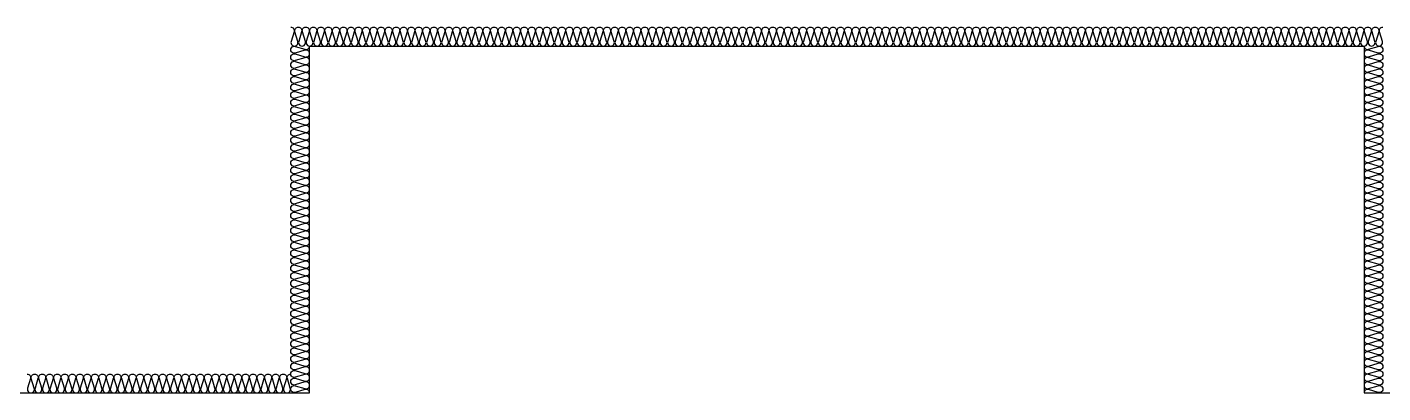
# Model space of a CAD drawing. Header units: millimetres. Extents: x 17311 to 801382, y -242618 to -104888.
# Drawn here: x 309511 to 313111, y -170479 to -169509 of the extents above; entities that cross this region are included whole.
import ezdxf

# ---------------------------------------------------------------- set-up
doc = ezdxf.new("R2010")
doc.units = ezdxf.units.MM
doc.header["$LTSCALE"] = 250
doc.layers.add('ISL', color=251, linetype='Continuous')

msp = doc.modelspace()

# ---------------------------------------------------------------- linework, layer by layer
at = {"layer": 'ISL'}
for points in [[(310210.7, -169509.5, -0.00027), (310210.7, -169509.5, -0.509267), (310219.5, -169521.6), (310211.8, -169547.4, 1.372593), (310229.5, -169547.4), (310221.8, -169521.6, -0.509267), (310230.7, -169509.5, -0.509267), (310239.5, -169521.6), (310231.8, -169547.4, 1.372593), (310249.5, -169547.4), (310241.8, -169521.6, -0.509267), (310250.7, -169509.5, -0.509267), (310259.5, -169521.6), (310251.8, -169547.4, 1.372593), (310269.5, -169547.4), (310261.8, -169521.6, -0.509267), (310270.7, -169509.5, -0.509267), (310279.5, -169521.6), (310271.8, -169547.4, 1.372593), (310289.5, -169547.4), (310281.8, -169521.6, -0.509267), (310290.7, -169509.5, -0.509267), (310299.5, -169521.6), (310291.8, -169547.4, 1.372593), (310309.5, -169547.4), (310301.8, -169521.6, -0.509267), (310310.7, -169509.5, -0.509267), (310319.5, -169521.6), (310311.8, -169547.4, 1.372593), (310329.5, -169547.4), (310321.8, -169521.6, -0.509267), (310330.7, -169509.5, -0.509267), (310339.5, -169521.6), (310331.8, -169547.4, 1.372593), (310349.5, -169547.4), (310341.8, -169521.6, -0.509267), (310350.7, -169509.5, -0.509267), (310359.5, -169521.6), (310351.8, -169547.4, 1.372593), (310369.5, -169547.4), (310361.8, -169521.6, -0.509267), (310370.7, -169509.5, -0.509267), (310379.5, -169521.6), (310371.8, -169547.4, 1.372593), (310389.5, -169547.4), (310381.8, -169521.6, -0.509267), (310390.7, -169509.5, -0.509267), (310399.5, -169521.6), (310391.8, -169547.4, 1.372593), (310409.5, -169547.4), (310401.8, -169521.6, -0.509267), (310410.7, -169509.5, -0.509267), (310419.5, -169521.6), (310411.8, -169547.4, 1.372593), (310429.5, -169547.4), (310421.8, -169521.6, -0.509267), (310430.7, -169509.5, -0.509267), (310439.5, -169521.6), (310431.8, -169547.4, 1.372593), (310449.5, -169547.4), (310441.8, -169521.6, -0.509267), (310450.7, -169509.5, -0.509267), (310459.5, -169521.6), (310451.8, -169547.4, 1.372593), (310469.5, -169547.4), (310461.8, -169521.6, -0.509267), (310470.7, -169509.5, -0.509267), (310479.5, -169521.6), (310471.8, -169547.4, 1.372593), (310489.5, -169547.4), (310481.8, -169521.6, -0.509267), (310490.7, -169509.5, -0.509267), (310499.5, -169521.6), (310491.8, -169547.4, 1.372593), (310509.5, -169547.4), (310501.8, -169521.6, -0.509267), (310510.7, -169509.5, -0.509267), (310519.5, -169521.6), (310511.8, -169547.4, 1.372593), (310529.5, -169547.4), (310521.8, -169521.6, -0.509267), (310530.7, -169509.5, -0.509267), (310539.5, -169521.6), (310531.8, -169547.4, 1.372593), (310549.5, -169547.4), (310541.8, -169521.6, -0.509267), (310550.7, -169509.5, -0.509267), (310559.5, -169521.6), (310551.8, -169547.4, 1.372593), (310569.5, -169547.4), (310561.8, -169521.6, -0.509267), (310570.7, -169509.5, -0.509267), (310579.5, -169521.6), (310571.8, -169547.4, 1.372593), (310589.5, -169547.4), (310581.8, -169521.6, -0.509267), (310590.7, -169509.5, -0.509267), (310599.5, -169521.6), (310591.8, -169547.4, 1.372593), (310609.5, -169547.4), (310601.8, -169521.6, -0.509267), (310610.7, -169509.5, -0.509267), (310619.5, -169521.6), (310611.8, -169547.4, 1.372593), (310629.5, -169547.4), (310621.8, -169521.6, -0.509267), (310630.7, -169509.5, -0.509267), (310639.5, -169521.6), (310631.8, -169547.4, 1.372593), (310649.5, -169547.4), (310641.8, -169521.6, -0.509267), (310650.7, -169509.5, -0.509267), (310659.5, -169521.6), (310651.8, -169547.4, 1.372593), (310669.5, -169547.4), (310661.8, -169521.6, -0.509267), (310670.7, -169509.5, -0.509267), (310679.5, -169521.6), (310671.8, -169547.4, 1.372593), (310689.5, -169547.4), (310681.8, -169521.6, -0.509267), (310690.7, -169509.5, -0.509267), (310699.5, -169521.6), (310691.8, -169547.4, 1.372593), (310709.5, -169547.4), (310701.8, -169521.6, -0.509267), (310710.7, -169509.5, -0.509267), (310719.5, -169521.6), (310711.8, -169547.4, 1.372593), (310729.5, -169547.4), (310721.8, -169521.6, -0.509267), (310730.7, -169509.5, -0.509267), (310739.5, -169521.6), (310731.8, -169547.4, 1.372593), (310749.5, -169547.4), (310741.8, -169521.6, -0.509267), (310750.7, -169509.5, -0.509267), (310759.5, -169521.6), (310751.8, -169547.4, 1.372593), (310769.5, -169547.4), (310761.8, -169521.6, -0.509267), (310770.7, -169509.5, -0.509267), (310779.5, -169521.6), (310771.8, -169547.4, 1.372593), (310789.5, -169547.4), (310781.8, -169521.6, -0.509267), (310790.7, -169509.5, -0.509267), (310799.5, -169521.6), (310791.8, -169547.4, 1.372593), (310809.5, -169547.4), (310801.8, -169521.6, -0.509267), (310810.7, -169509.5, -0.509267), (310819.5, -169521.6), (310811.8, -169547.4, 1.372593), (310829.5, -169547.4), (310821.8, -169521.6, -0.509267), (310830.7, -169509.5, -0.509267), (310839.5, -169521.6), (310831.8, -169547.4, 1.372593), (310849.5, -169547.4), (310841.8, -169521.6, -0.509267), (310850.7, -169509.5, -0.509267), (310859.5, -169521.6), (310851.8, -169547.4, 1.372593), (310869.5, -169547.4), (310861.8, -169521.6, -0.509267), (310870.7, -169509.5, -0.509267), (310879.5, -169521.6), (310871.8, -169547.4, 1.372593), (310889.5, -169547.4), (310881.8, -169521.6, -0.509267), (310890.7, -169509.5, -0.509267), (310899.5, -169521.6), (310891.8, -169547.4, 1.372593), (310909.5, -169547.4), (310901.8, -169521.6, -0.509267), (310910.7, -169509.5, -0.509267), (310919.5, -169521.6), (310911.8, -169547.4, 1.372593), (310929.5, -169547.4), (310921.8, -169521.6, -0.509267), (310930.7, -169509.5, -0.509267), (310939.5, -169521.6), (310931.8, -169547.4, 1.372593), (310949.5, -169547.4), (310941.8, -169521.6, -0.509267), (310950.7, -169509.5, -0.509267), (310959.5, -169521.6), (310951.8, -169547.4, 1.372593), (310969.5, -169547.4), (310961.8, -169521.6, -0.509267), (310970.7, -169509.5, -0.509267), (310979.5, -169521.6), (310971.8, -169547.4, 1.372593), (310989.5, -169547.4), (310981.8, -169521.6, -0.509267), (310990.7, -169509.5, -0.509267), (310999.5, -169521.6), (310991.8, -169547.4, 1.372593), (311009.5, -169547.4), (311001.8, -169521.6, -0.509267), (311010.7, -169509.5, -0.509267), (311019.5, -169521.6), (311011.8, -169547.4, 1.372593), (311029.5, -169547.4), (311021.8, -169521.6, -0.509267), (311030.7, -169509.5, -0.509267), (311039.5, -169521.6), (311031.8, -169547.4, 1.372593), (311049.5, -169547.4), (311041.8, -169521.6, -0.509267), (311050.7, -169509.5, -0.509267), (311059.5, -169521.6), (311051.8, -169547.4, 1.372593), (311069.5, -169547.4), (311061.8, -169521.6, -0.509267), (311070.7, -169509.5, -0.509267), (311079.5, -169521.6), (311071.8, -169547.4, 1.372593), (311089.5, -169547.4), (311081.8, -169521.6, -0.509267), (311090.7, -169509.5, -0.509267), (311099.5, -169521.6), (311091.8, -169547.4, 1.372593), (311109.5, -169547.4), (311101.8, -169521.6, -0.509267), (311110.7, -169509.5, -0.509267), (311119.5, -169521.6), (311111.8, -169547.4, 1.372593), (311129.5, -169547.4), (311121.8, -169521.6, -0.509267), (311130.7, -169509.5, -0.509267), (311139.5, -169521.6), (311131.8, -169547.4, 1.372593), (311149.5, -169547.4), (311141.8, -169521.6, -0.509267), (311150.7, -169509.5, -0.509267), (311159.5, -169521.6), (311151.8, -169547.4, 1.372593), (311169.5, -169547.4), (311161.8, -169521.6, -0.509267), (311170.7, -169509.5, -0.509267), (311179.5, -169521.6), (311171.8, -169547.4, 1.372593), (311189.5, -169547.4), (311181.8, -169521.6, -0.509267), (311190.7, -169509.5, -0.509267), (311199.5, -169521.6), (311191.8, -169547.4, 1.372593), (311209.5, -169547.4), (311201.8, -169521.6, -0.509267), (311210.7, -169509.5, -0.509267), (311219.5, -169521.6), (311211.8, -169547.4, 1.372593), (311229.5, -169547.4), (311221.8, -169521.6, -0.509267), (311230.7, -169509.5, -0.509267), (311239.5, -169521.6), (311231.8, -169547.4, 1.372593), (311249.5, -169547.4), (311241.8, -169521.6, -0.509267), (311250.7, -169509.5, -0.509267), (311259.5, -169521.6), (311251.8, -169547.4, 1.372593), (311269.5, -169547.4), (311261.8, -169521.6, -0.509267), (311270.7, -169509.5, -0.509267), (311279.5, -169521.6), (311271.8, -169547.4, 1.372593), (311289.5, -169547.4), (311281.8, -169521.6, -0.509267), (311290.7, -169509.5, -0.509267), (311299.5, -169521.6), (311291.8, -169547.4, 1.372593), (311309.5, -169547.4), (311301.8, -169521.6, -0.509267), (311310.7, -169509.5, -0.509267), (311319.5, -169521.6), (311311.8, -169547.4, 1.372593), (311329.5, -169547.4), (311321.8, -169521.6, -0.509267), (311330.7, -169509.5, -0.509267), (311339.5, -169521.6), (311331.8, -169547.4, 1.372593), (311349.5, -169547.4), (311341.8, -169521.6, -0.509267), (311350.7, -169509.5, -0.509267), (311359.5, -169521.6), (311351.8, -169547.4, 1.372593), (311369.5, -169547.4), (311361.8, -169521.6, -0.509267), (311370.7, -169509.5, -0.509267), (311379.5, -169521.6), (311371.8, -169547.4, 1.372593), (311389.5, -169547.4), (311381.8, -169521.6, -0.509267), (311390.7, -169509.5, -0.509267), (311399.5, -169521.6), (311391.8, -169547.4, 1.372593), (311409.5, -169547.4), (311401.8, -169521.6, -0.509267), (311410.7, -169509.5, -0.509267), (311419.5, -169521.6), (311411.8, -169547.4, 1.372593), (311429.5, -169547.4), (311421.8, -169521.6, -0.509267), (311430.7, -169509.5, -0.509267), (311439.5, -169521.6), (311431.8, -169547.4, 1.372593), (311449.5, -169547.4), (311441.8, -169521.6, -0.509267), (311450.7, -169509.5, -0.509267), (311459.5, -169521.6), (311451.8, -169547.4, 1.372593), (311469.5, -169547.4), (311461.8, -169521.6, -0.509267), (311470.7, -169509.5, -0.509267), (311479.5, -169521.6), (311471.8, -169547.4, 1.372593), (311489.5, -169547.4), (311481.8, -169521.6, -0.509267), (311490.7, -169509.5, -0.509267), (311499.5, -169521.6), (311491.8, -169547.4, 1.372593), (311509.5, -169547.4), (311501.8, -169521.6, -0.509267), (311510.7, -169509.5, -0.509267), (311519.5, -169521.6), (311511.8, -169547.4, 1.372593), (311529.5, -169547.4), (311521.8, -169521.6, -0.509267), (311530.7, -169509.5, -0.509267), (311539.5, -169521.6), (311531.8, -169547.4, 1.372593), (311549.5, -169547.4), (311541.8, -169521.6, -0.509267), (311550.7, -169509.5, -0.509267), (311559.5, -169521.6), (311551.8, -169547.4, 1.372593), (311569.5, -169547.4), (311561.8, -169521.6, -0.509267), (311570.7, -169509.5, -0.509267), (311579.5, -169521.6), (311571.8, -169547.4, 1.372593), (311589.5, -169547.4), (311581.8, -169521.6, -0.509267), (311590.7, -169509.5, -0.509267), (311599.5, -169521.6), (311591.8, -169547.4, 1.372593), (311609.5, -169547.4), (311601.8, -169521.6, -0.509267), (311610.7, -169509.5, -0.509267), (311619.5, -169521.6), (311611.8, -169547.4, 1.372593), (311629.5, -169547.4), (311621.8, -169521.6, -0.509267), (311630.7, -169509.5, -0.509267), (311639.5, -169521.6), (311631.8, -169547.4, 1.372593), (311649.5, -169547.4), (311641.8, -169521.6, -0.509267), (311650.7, -169509.5, -0.509267), (311659.5, -169521.6), (311651.8, -169547.4, 1.372593), (311669.5, -169547.4), (311661.8, -169521.6, -0.509267), (311670.7, -169509.5, -0.509267), (311679.5, -169521.6), (311671.8, -169547.4, 1.372593), (311689.5, -169547.4), (311681.8, -169521.6, -0.509267), (311690.7, -169509.5, -0.509267), (311699.5, -169521.6), (311691.8, -169547.4, 1.372593), (311709.5, -169547.4), (311701.8, -169521.6, -0.509267), (311710.7, -169509.5, -0.509267), (311719.5, -169521.6), (311711.8, -169547.4, 1.372593), (311729.5, -169547.4), (311721.8, -169521.6, -0.509267), (311730.7, -169509.5, -0.509267), (311739.5, -169521.6), (311731.8, -169547.4, 1.372593), (311749.5, -169547.4), (311741.8, -169521.6, -0.509267), (311750.7, -169509.5, -0.509267), (311759.5, -169521.6), (311751.8, -169547.4, 1.372593), (311769.5, -169547.4), (311761.8, -169521.6, -0.509267), (311770.7, -169509.5, -0.509267), (311779.5, -169521.6), (311771.8, -169547.4, 1.372593), (311789.5, -169547.4), (311781.8, -169521.6, -0.509267), (311790.7, -169509.5, -0.509267), (311799.5, -169521.6), (311791.8, -169547.4, 1.372593), (311809.5, -169547.4), (311801.8, -169521.6, -0.509267), (311810.7, -169509.5, -0.509267), (311819.5, -169521.6), (311811.8, -169547.4, 1.372593), (311829.5, -169547.4), (311821.8, -169521.6, -0.509267), (311830.7, -169509.5, -0.509267), (311839.5, -169521.6), (311831.8, -169547.4, 1.372593), (311849.5, -169547.4), (311841.8, -169521.6, -0.509267), (311850.7, -169509.5, -0.509267), (311859.5, -169521.6), (311851.8, -169547.4, 1.372593), (311869.5, -169547.4), (311861.8, -169521.6, -0.509267), (311870.7, -169509.5, -0.509267), (311879.5, -169521.6), (311871.8, -169547.4, 1.372593), (311889.5, -169547.4), (311881.8, -169521.6, -0.509267), (311890.7, -169509.5, -0.509267), (311899.5, -169521.6), (311891.8, -169547.4, 1.372593), (311909.5, -169547.4), (311901.8, -169521.6, -0.509267), (311910.7, -169509.5, -0.509267), (311919.5, -169521.6), (311911.8, -169547.4, 1.372593), (311929.5, -169547.4), (311921.8, -169521.6, -0.509267), (311930.7, -169509.5, -0.509267), (311939.5, -169521.6), (311931.8, -169547.4, 1.372593), (311949.5, -169547.4), (311941.8, -169521.6, -0.509267), (311950.7, -169509.5, -0.509267), (311959.5, -169521.6), (311951.8, -169547.4, 1.372593), (311969.5, -169547.4), (311961.8, -169521.6, -0.509267), (311970.7, -169509.5, -0.509267), (311979.5, -169521.6), (311971.8, -169547.4, 1.372593), (311989.5, -169547.4), (311981.8, -169521.6, -0.509267), (311990.7, -169509.5, -0.509267), (311999.5, -169521.6), (311991.8, -169547.4, 1.372593), (312009.5, -169547.4), (312001.8, -169521.6, -0.509267), (312010.7, -169509.5, -0.509267), (312019.5, -169521.6), (312011.8, -169547.4, 1.372593), (312029.5, -169547.4), (312021.8, -169521.6, -0.509267), (312030.7, -169509.5, -0.509267), (312039.5, -169521.6), (312031.8, -169547.4, 1.372593), (312049.5, -169547.4), (312041.8, -169521.6, -0.509267), (312050.7, -169509.5, -0.509267), (312059.5, -169521.6), (312051.8, -169547.4, 1.372593), (312069.5, -169547.4), (312061.8, -169521.6, -0.509267), (312070.7, -169509.5, -0.509267), (312079.5, -169521.6), (312071.8, -169547.4, 1.372593), (312089.5, -169547.4), (312081.8, -169521.6, -0.509267), (312090.7, -169509.5, -0.509267), (312099.5, -169521.6), (312091.8, -169547.4, 1.372593), (312109.5, -169547.4), (312101.8, -169521.6, -0.509267), (312110.7, -169509.5, -0.509267), (312119.5, -169521.6), (312111.8, -169547.4, 1.372593), (312129.5, -169547.4), (312121.8, -169521.6, -0.509267), (312130.7, -169509.5, -0.509267), (312139.5, -169521.6), (312131.8, -169547.4, 1.372593), (312149.5, -169547.4), (312141.8, -169521.6, -0.509267), (312150.7, -169509.5, -0.509267), (312159.5, -169521.6), (312151.8, -169547.4, 1.372593), (312169.5, -169547.4), (312161.8, -169521.6, -0.509267), (312170.7, -169509.5, -0.509267), (312179.5, -169521.6), (312171.8, -169547.4, 1.372593), (312189.5, -169547.4), (312181.8, -169521.6, -0.509267), (312190.7, -169509.5, -0.509267), (312199.5, -169521.6), (312191.8, -169547.4, 1.372593), (312209.5, -169547.4), (312201.8, -169521.6, -0.509267), (312210.7, -169509.5, -0.509267), (312219.5, -169521.6), (312211.8, -169547.4, 1.372593), (312229.5, -169547.4), (312221.8, -169521.6, -0.509267), (312230.7, -169509.5, -0.509267), (312239.5, -169521.6), (312231.8, -169547.4, 1.372593), (312249.5, -169547.4), (312241.8, -169521.6, -0.509267), (312250.7, -169509.5, -0.509267), (312259.5, -169521.6), (312251.8, -169547.4, 1.372593), (312269.5, -169547.4), (312261.8, -169521.6, -0.509267), (312270.7, -169509.5, -0.509267), (312279.5, -169521.6), (312271.8, -169547.4, 1.372593), (312289.5, -169547.4), (312281.8, -169521.6, -0.509267), (312290.7, -169509.5, -0.509267), (312299.5, -169521.6), (312291.8, -169547.4, 1.372593), (312309.5, -169547.4), (312301.8, -169521.6, -0.509267), (312310.7, -169509.5, -0.509267), (312319.5, -169521.6), (312311.8, -169547.4, 1.372593), (312329.5, -169547.4), (312321.8, -169521.6, -0.509267), (312330.7, -169509.5, -0.509267), (312339.5, -169521.6), (312331.8, -169547.4, 1.372593), (312349.5, -169547.4), (312341.8, -169521.6, -0.509267), (312350.7, -169509.5, -0.509267), (312359.5, -169521.6), (312351.8, -169547.4, 1.372593), (312369.5, -169547.4), (312361.8, -169521.6, -0.509267), (312370.7, -169509.5, -0.509267), (312379.5, -169521.6), (312371.8, -169547.4, 1.372593), (312389.5, -169547.4), (312381.8, -169521.6, -0.509267), (312390.7, -169509.5, -0.509267), (312399.5, -169521.6), (312391.8, -169547.4, 1.372593), (312409.5, -169547.4), (312401.8, -169521.6, -0.509267), (312410.7, -169509.5, -0.509267), (312419.5, -169521.6), (312411.8, -169547.4, 1.372593), (312429.5, -169547.4), (312421.8, -169521.6, -0.509267), (312430.7, -169509.5, -0.509267), (312439.5, -169521.6), (312431.8, -169547.4, 1.372593), (312449.5, -169547.4), (312441.8, -169521.6, -0.509267), (312450.7, -169509.5, -0.509267), (312459.5, -169521.6), (312451.8, -169547.4, 1.372593), (312469.5, -169547.4), (312461.8, -169521.6, -0.509267), (312470.7, -169509.5, -0.509267), (312479.5, -169521.6), (312471.8, -169547.4, 1.372593), (312489.5, -169547.4), (312481.8, -169521.6, -0.509267), (312490.7, -169509.5, -0.509267), (312499.5, -169521.6), (312491.8, -169547.4, 1.372593), (312509.5, -169547.4), (312501.8, -169521.6, -0.509267), (312510.7, -169509.5, -0.509267), (312519.5, -169521.6), (312511.8, -169547.4, 1.372593), (312529.5, -169547.4), (312521.8, -169521.6, -0.509267), (312530.7, -169509.5, -0.509267), (312539.5, -169521.6), (312531.8, -169547.4, 1.372593), (312549.5, -169547.4), (312541.8, -169521.6, -0.509267), (312550.7, -169509.5, -0.509267), (312559.5, -169521.6), (312551.8, -169547.4, 1.372593), (312569.5, -169547.4), (312561.8, -169521.6, -0.509267), (312570.7, -169509.5, -0.509267), (312579.5, -169521.6), (312571.8, -169547.4, 1.372593), (312589.5, -169547.4), (312581.8, -169521.6, -0.509267), (312590.7, -169509.5, -0.509267), (312599.5, -169521.6), (312591.8, -169547.4, 1.372593), (312609.5, -169547.4), (312601.8, -169521.6, -0.509267), (312610.7, -169509.5, -0.509267), (312619.5, -169521.6), (312611.8, -169547.4, 1.372593), (312629.5, -169547.4), (312621.8, -169521.6, -0.509267), (312630.7, -169509.5, -0.509267), (312639.5, -169521.6), (312631.8, -169547.4, 1.372593), (312649.5, -169547.4), (312641.8, -169521.6, -0.509267), (312650.7, -169509.5, -0.509267), (312659.5, -169521.6), (312651.8, -169547.4, 1.372593), (312669.5, -169547.4), (312661.8, -169521.6, -0.509267), (312670.7, -169509.5, -0.509267), (312679.5, -169521.6), (312671.8, -169547.4, 1.372593), (312689.5, -169547.4), (312681.8, -169521.6, -0.509267), (312690.7, -169509.5, -0.509267), (312699.5, -169521.6), (312691.8, -169547.4, 1.372593), (312709.5, -169547.4), (312701.8, -169521.6, -0.509267), (312710.7, -169509.5, -0.509267), (312719.5, -169521.6), (312711.8, -169547.4, 1.372593), (312729.5, -169547.4), (312721.8, -169521.6, -0.509267), (312730.7, -169509.5, -0.509267), (312739.5, -169521.6), (312731.8, -169547.4, 1.372593), (312749.5, -169547.4), (312741.8, -169521.6, -0.509267), (312750.7, -169509.5, -0.509267), (312759.5, -169521.6), (312751.8, -169547.4, 1.372593), (312769.5, -169547.4), (312761.8, -169521.6, -0.509267), (312770.7, -169509.5, -0.509267), (312779.5, -169521.6), (312771.8, -169547.4, 1.372593), (312789.5, -169547.4), (312781.8, -169521.6, -0.509267), (312790.7, -169509.5, -0.509267), (312799.5, -169521.6), (312791.8, -169547.4, 1.372593), (312809.5, -169547.4), (312801.8, -169521.6, -0.509267), (312810.7, -169509.5, -0.509267), (312819.5, -169521.6), (312811.8, -169547.4, 1.372593), (312829.5, -169547.4), (312821.8, -169521.6, -0.509267), (312830.7, -169509.5, -0.509267), (312839.5, -169521.6), (312831.8, -169547.4, 1.372593), (312849.5, -169547.4), (312841.8, -169521.6, -0.509267), (312850.7, -169509.5, -0.509267), (312859.5, -169521.6), (312851.8, -169547.4, 1.372593), (312869.5, -169547.4), (312861.8, -169521.6, -0.509267), (312870.7, -169509.5, -0.509267), (312879.5, -169521.6), (312871.8, -169547.4, 1.372593), (312889.5, -169547.4), (312881.8, -169521.6, -0.509267), (312890.7, -169509.5, -0.509267), (312899.5, -169521.6), (312891.8, -169547.4, 1.372593), (312909.5, -169547.4), (312901.8, -169521.6, -0.509267), (312910.7, -169509.5, -0.509267), (312919.5, -169521.6), (312911.8, -169547.4, 1.372593), (312929.5, -169547.4), (312921.8, -169521.6, -0.509267), (312930.7, -169509.5, -0.509267), (312939.5, -169521.6), (312931.8, -169547.4, 1.372593), (312949.5, -169547.4), (312941.8, -169521.6, -0.509267), (312950.7, -169509.5, -0.509267), (312959.5, -169521.6), (312951.8, -169547.4, 1.372593), (312969.5, -169547.4), (312961.8, -169521.6, -0.509267), (312970.7, -169509.5, -0.509267), (312979.5, -169521.6), (312971.8, -169547.4, 1.372593), (312989.5, -169547.4), (312981.8, -169521.6, -0.509267), (312990.7, -169509.5, -0.509267), (312999.5, -169521.6), (312991.8, -169547.4, 1.372593), (313009.5, -169547.4), (313001.8, -169521.6, -0.509267), (313010.7, -169509.5, -0.509267), (313019.5, -169521.6), (313011.8, -169547.4, 1.372593), (313029.5, -169547.4), (313021.8, -169521.6, -0.509267), (313030.7, -169509.5, -0.509267), (313039.5, -169521.6), (313031.8, -169547.4, 1.372593), (313049.5, -169547.4), (313041.8, -169521.6, -0.509267), (313050.7, -169509.5, -0.509267), (313059.5, -169521.6), (313051.8, -169547.4, 1.372593), (313069.5, -169547.4), (313061.8, -169521.6, -0.509267), (313070.7, -169509.5, -0.509267), (313079.5, -169521.6), (313071.8, -169547.4, 1.372593), (313089.5, -169547.4), (313081.8, -169521.6, -0.509267), (313090.7, -169509.5, -0.509267), (313099.5, -169521.6), (313091.8, -169547.4, 1.372593), (313109.5, -169547.4), (313101.8, -169521.6, -0.508927), (313110.7, -169509.5)], [(310260.7, -170479.5, 0.509267), (310248.5, -170470.6), (310222.8, -170478.3, -1.372593), (310222.8, -170460.6), (310248.5, -170468.3, 0.509267), (310260.7, -170459.5, 0.509267), (310248.5, -170450.6), (310222.8, -170458.3, -1.372593), (310222.8, -170440.6), (310248.5, -170448.3, 0.509267), (310260.7, -170439.5, 0.509267), (310248.5, -170430.6), (310222.8, -170438.3, -1.372593), (310222.8, -170420.6), (310248.5, -170428.3, 0.509267), (310260.7, -170419.5, 0.509267), (310248.5, -170410.6), (310222.8, -170418.3, -1.372593), (310222.8, -170400.6), (310248.5, -170408.3, 0.509267), (310260.7, -170399.5, 0.509267), (310248.5, -170390.6), (310222.8, -170398.3, -1.372593), (310222.8, -170380.6), (310248.5, -170388.3, 0.509267), (310260.7, -170379.5, 0.509267), (310248.5, -170370.6), (310222.8, -170378.3, -1.372593), (310222.8, -170360.6), (310248.5, -170368.3, 0.509267), (310260.7, -170359.5, 0.509267), (310248.5, -170350.6), (310222.8, -170358.3, -1.372593), (310222.8, -170340.6), (310248.5, -170348.3, 0.509267), (310260.7, -170339.5, 0.509267), (310248.5, -170330.6), (310222.8, -170338.3, -1.372593), (310222.8, -170320.6), (310248.5, -170328.3, 0.509267), (310260.7, -170319.5, 0.509267), (310248.5, -170310.6), (310222.8, -170318.3, -1.372593), (310222.8, -170300.6), (310248.5, -170308.3, 0.509267), (310260.7, -170299.5, 0.509267), (310248.5, -170290.6), (310222.8, -170298.3, -1.372593), (310222.8, -170280.6), (310248.5, -170288.3, 0.509267), (310260.7, -170279.5, 0.509267), (310248.5, -170270.6), (310222.8, -170278.3, -1.372593), (310222.8, -170260.6), (310248.5, -170268.3, 0.509267), (310260.7, -170259.5, 0.509267), (310248.5, -170250.6), (310222.8, -170258.3, -1.372593), (310222.8, -170240.6), (310248.5, -170248.3, 0.509267), (310260.7, -170239.5, 0.509267), (310248.5, -170230.6), (310222.8, -170238.3, -1.372593), (310222.8, -170220.6), (310248.5, -170228.3, 0.509267), (310260.7, -170219.5, 0.509267), (310248.5, -170210.6), (310222.8, -170218.3, -1.372593), (310222.8, -170200.6), (310248.5, -170208.3, 0.509267), (310260.7, -170199.5, 0.509267), (310248.5, -170190.6), (310222.8, -170198.3, -1.372593), (310222.8, -170180.6), (310248.5, -170188.3, 0.509267), (310260.7, -170179.5, 0.509267), (310248.5, -170170.6), (310222.8, -170178.3, -1.372593), (310222.8, -170160.6), (310248.5, -170168.3, 0.509267), (310260.7, -170159.5, 0.509267), (310248.5, -170150.6), (310222.8, -170158.3, -1.372593), (310222.8, -170140.6), (310248.5, -170148.3, 0.509267), (310260.7, -170139.5, 0.509267), (310248.5, -170130.6), (310222.8, -170138.3, -1.372593), (310222.8, -170120.6), (310248.5, -170128.3, 0.509267), (310260.7, -170119.5, 0.509267), (310248.5, -170110.6), (310222.8, -170118.3, -1.372593), (310222.8, -170100.6), (310248.5, -170108.3, 0.509267), (310260.7, -170099.5, 0.509267), (310248.5, -170090.6), (310222.8, -170098.3, -1.372593), (310222.8, -170080.6), (310248.5, -170088.3, 0.509267), (310260.7, -170079.5, 0.509267), (310248.5, -170070.6), (310222.8, -170078.3, -1.372593), (310222.8, -170060.6), (310248.5, -170068.3, 0.509267), (310260.7, -170059.5, 0.509267), (310248.5, -170050.6), (310222.8, -170058.3, -1.372593), (310222.8, -170040.6), (310248.5, -170048.3, 0.509267), (310260.7, -170039.5, 0.509267), (310248.5, -170030.6), (310222.8, -170038.3, -1.372593), (310222.8, -170020.6), (310248.5, -170028.3, 0.509267), (310260.7, -170019.5, 0.509267), (310248.5, -170010.6), (310222.8, -170018.3, -1.372593), (310222.8, -170000.6), (310248.5, -170008.3, 0.509267), (310260.7, -169999.5, 0.509267), (310248.5, -169990.6), (310222.8, -169998.3, -1.372593), (310222.8, -169980.6), (310248.5, -169988.3, 0.509267), (310260.7, -169979.5, 0.509267), (310248.5, -169970.6), (310222.8, -169978.3, -1.372593), (310222.8, -169960.6), (310248.5, -169968.3, 0.509267), (310260.7, -169959.5, 0.509267), (310248.5, -169950.6), (310222.8, -169958.3, -1.372593), (310222.8, -169940.6), (310248.5, -169948.3, 0.509267), (310260.7, -169939.5, 0.509267), (310248.5, -169930.6), (310222.8, -169938.3, -1.372593), (310222.8, -169920.6), (310248.5, -169928.3, 0.509267), (310260.7, -169919.5, 0.509267), (310248.5, -169910.6), (310222.8, -169918.3, -1.372593), (310222.8, -169900.6), (310248.5, -169908.3, 0.509267), (310260.7, -169899.5, 0.509267), (310248.5, -169890.6), (310222.8, -169898.3, -1.372593), (310222.8, -169880.6), (310248.5, -169888.3, 0.509267), (310260.7, -169879.5, 0.509267), (310248.5, -169870.6), (310222.8, -169878.3, -1.372593), (310222.8, -169860.6), (310248.5, -169868.3, 0.509267), (310260.7, -169859.5, 0.509267), (310248.5, -169850.6), (310222.8, -169858.3, -1.372593), (310222.8, -169840.6), (310248.5, -169848.3, 0.509267), (310260.7, -169839.5, 0.509267), (310248.5, -169830.6), (310222.8, -169838.3, -1.372593), (310222.8, -169820.6), (310248.5, -169828.3, 0.509267), (310260.7, -169819.5, 0.509267), (310248.5, -169810.6), (310222.8, -169818.3, -1.372593), (310222.8, -169800.6), (310248.5, -169808.3, 0.509267), (310260.7, -169799.5, 0.509267), (310248.5, -169790.6), (310222.8, -169798.3, -1.372593), (310222.8, -169780.6), (310248.5, -169788.3, 0.509267), (310260.7, -169779.5, 0.509267), (310248.5, -169770.6), (310222.8, -169778.3, -1.372593), (310222.8, -169760.6), (310248.5, -169768.3, 0.509267), (310260.7, -169759.5, 0.509267), (310248.5, -169750.6), (310222.8, -169758.3, -1.372593), (310222.8, -169740.6), (310248.5, -169748.3, 0.509267), (310260.7, -169739.5, 0.509267), (310248.5, -169730.6), (310222.8, -169738.3, -1.372593), (310222.8, -169720.6), (310248.5, -169728.3, 0.509267), (310260.7, -169719.5, 0.509267), (310248.5, -169710.6), (310222.8, -169718.3, -1.372593), (310222.8, -169700.6), (310248.5, -169708.3, 0.509267), (310260.7, -169699.5, 0.509267), (310248.5, -169690.6), (310222.8, -169698.3, -1.372593), (310222.8, -169680.6), (310248.5, -169688.3, 0.509267), (310260.7, -169679.5, 0.509267), (310248.5, -169670.6), (310222.8, -169678.3, -1.372593), (310222.8, -169660.6), (310248.5, -169668.3, 0.509267), (310260.7, -169659.5, 0.509267), (310248.5, -169650.6), (310222.8, -169658.3, -1.372593), (310222.8, -169640.6), (310248.5, -169648.3, 0.509267), (310260.7, -169639.5, 0.509267), (310248.5, -169630.6), (310222.8, -169638.3, -1.372593), (310222.8, -169620.6), (310248.5, -169628.3, 0.509267), (310260.7, -169619.5, 0.509267), (310248.5, -169610.6), (310222.8, -169618.3, -1.372593), (310222.8, -169600.6), (310248.5, -169608.3, 0.509267), (310260.7, -169599.5, 0.509267), (310248.5, -169590.6), (310222.8, -169598.3, -1.372593), (310222.8, -169580.6), (310248.5, -169588.3, 0.509267), (310260.7, -169579.5, 0.509267), (310248.5, -169570.6), (310222.8, -169578.3, -1.372593), (310222.8, -169560.6), (310248.5, -169568.3, 0.509267), (310260.7, -169559.5)], [(313060.7, -169559.5, 0.509267), (313072.8, -169568.3), (313098.5, -169560.7, -1.372593), (313098.5, -169578.3), (313072.8, -169570.7, 0.509267), (313060.7, -169579.5, 0.509267), (313072.8, -169588.3), (313098.5, -169580.7, -1.372593), (313098.5, -169598.3), (313072.8, -169590.7, 0.509267), (313060.7, -169599.5, 0.509267), (313072.8, -169608.3), (313098.5, -169600.7, -1.372593), (313098.5, -169618.3), (313072.8, -169610.7, 0.509267), (313060.7, -169619.5, 0.509267), (313072.8, -169628.3), (313098.5, -169620.7, -1.372593), (313098.5, -169638.3), (313072.8, -169630.7, 0.509267), (313060.7, -169639.5, 0.509267), (313072.8, -169648.3), (313098.5, -169640.7, -1.372593), (313098.5, -169658.3), (313072.8, -169650.7, 0.509267), (313060.7, -169659.5, 0.509267), (313072.8, -169668.3), (313098.5, -169660.7, -1.372593), (313098.5, -169678.3), (313072.8, -169670.7, 0.509267), (313060.7, -169679.5, 0.509267), (313072.8, -169688.3), (313098.5, -169680.7, -1.372593), (313098.5, -169698.3), (313072.8, -169690.7, 0.509267), (313060.7, -169699.5, 0.509267), (313072.8, -169708.3), (313098.5, -169700.7, -1.372593), (313098.5, -169718.3), (313072.8, -169710.7, 0.509267), (313060.7, -169719.5, 0.509267), (313072.8, -169728.3), (313098.5, -169720.7, -1.372593), (313098.5, -169738.3), (313072.8, -169730.7, 0.509267), (313060.7, -169739.5, 0.509267), (313072.8, -169748.3), (313098.5, -169740.7, -1.372593), (313098.5, -169758.3), (313072.8, -169750.7, 0.509267), (313060.7, -169759.5, 0.509267), (313072.8, -169768.3), (313098.5, -169760.7, -1.372593), (313098.5, -169778.3), (313072.8, -169770.7, 0.509267), (313060.7, -169779.5, 0.509267), (313072.8, -169788.3), (313098.5, -169780.7, -1.372593), (313098.5, -169798.3), (313072.8, -169790.7, 0.509267), (313060.7, -169799.5, 0.509267), (313072.8, -169808.3), (313098.5, -169800.7, -1.372593), (313098.5, -169818.3), (313072.8, -169810.7, 0.509267), (313060.7, -169819.5, 0.509267), (313072.8, -169828.3), (313098.5, -169820.7, -1.372593), (313098.5, -169838.3), (313072.8, -169830.7, 0.509267), (313060.7, -169839.5, 0.509267), (313072.8, -169848.3), (313098.5, -169840.7, -1.372593), (313098.5, -169858.3), (313072.8, -169850.7, 0.509267), (313060.7, -169859.5, 0.509267), (313072.8, -169868.3), (313098.5, -169860.7, -1.372593), (313098.5, -169878.3), (313072.8, -169870.7, 0.509267), (313060.7, -169879.5, 0.509267), (313072.8, -169888.3), (313098.5, -169880.7, -1.372593), (313098.5, -169898.3), (313072.8, -169890.7, 0.509267), (313060.7, -169899.5, 0.509267), (313072.8, -169908.3), (313098.5, -169900.7, -1.372593), (313098.5, -169918.3), (313072.8, -169910.7, 0.509267), (313060.7, -169919.5, 0.509267), (313072.8, -169928.3), (313098.5, -169920.7, -1.372593), (313098.5, -169938.3), (313072.8, -169930.7, 0.509267), (313060.7, -169939.5, 0.509267), (313072.8, -169948.3), (313098.5, -169940.7, -1.372593), (313098.5, -169958.3), (313072.8, -169950.7, 0.509267), (313060.7, -169959.5, 0.509267), (313072.8, -169968.3), (313098.5, -169960.7, -1.372593), (313098.5, -169978.3), (313072.8, -169970.7, 0.509267), (313060.7, -169979.5, 0.509267), (313072.8, -169988.3), (313098.5, -169980.7, -1.372593), (313098.5, -169998.3), (313072.8, -169990.7, 0.509267), (313060.7, -169999.5, 0.509267), (313072.8, -170008.3), (313098.5, -170000.7, -1.372593), (313098.5, -170018.3), (313072.8, -170010.7, 0.509267), (313060.7, -170019.5, 0.509267), (313072.8, -170028.3), (313098.5, -170020.7, -1.372593), (313098.5, -170038.3), (313072.8, -170030.7, 0.509267), (313060.7, -170039.5, 0.509267), (313072.8, -170048.3), (313098.5, -170040.7, -1.372593), (313098.5, -170058.3), (313072.8, -170050.7, 0.509267), (313060.7, -170059.5, 0.509267), (313072.8, -170068.3), (313098.5, -170060.7, -1.372593), (313098.5, -170078.3), (313072.8, -170070.7, 0.509267), (313060.7, -170079.5, 0.509267), (313072.8, -170088.3), (313098.5, -170080.7, -1.372593), (313098.5, -170098.3), (313072.8, -170090.7, 0.509267), (313060.7, -170099.5, 0.509267), (313072.8, -170108.3), (313098.5, -170100.7, -1.372593), (313098.5, -170118.3), (313072.8, -170110.7, 0.509267), (313060.7, -170119.5, 0.509267), (313072.8, -170128.3), (313098.5, -170120.7, -1.372593), (313098.5, -170138.3), (313072.8, -170130.7, 0.509267), (313060.7, -170139.5, 0.509267), (313072.8, -170148.3), (313098.5, -170140.7, -1.372593), (313098.5, -170158.3), (313072.8, -170150.7, 0.509267), (313060.7, -170159.5, 0.509267), (313072.8, -170168.3), (313098.5, -170160.7, -1.372593), (313098.5, -170178.3), (313072.8, -170170.7, 0.509267), (313060.7, -170179.5, 0.509267), (313072.8, -170188.3), (313098.5, -170180.7, -1.372593), (313098.5, -170198.3), (313072.8, -170190.7, 0.509267), (313060.7, -170199.5, 0.509267), (313072.8, -170208.3), (313098.5, -170200.7, -1.372593), (313098.5, -170218.3), (313072.8, -170210.7, 0.509267), (313060.7, -170219.5, 0.509267), (313072.8, -170228.3), (313098.5, -170220.7, -1.372593), (313098.5, -170238.3), (313072.8, -170230.7, 0.509267), (313060.7, -170239.5, 0.509267), (313072.8, -170248.3), (313098.5, -170240.7, -1.372593), (313098.5, -170258.3), (313072.8, -170250.7, 0.509267), (313060.7, -170259.5, 0.509267), (313072.8, -170268.3), (313098.5, -170260.7, -1.372593), (313098.5, -170278.3), (313072.8, -170270.7, 0.509267), (313060.7, -170279.5, 0.509267), (313072.8, -170288.3), (313098.5, -170280.7, -1.372593), (313098.5, -170298.3), (313072.8, -170290.7, 0.509267), (313060.7, -170299.5, 0.509267), (313072.8, -170308.3), (313098.5, -170300.7, -1.372593), (313098.5, -170318.3), (313072.8, -170310.7, 0.509267), (313060.7, -170319.5, 0.509267), (313072.8, -170328.3), (313098.5, -170320.7, -1.372593), (313098.5, -170338.3), (313072.8, -170330.7, 0.509267), (313060.7, -170339.5, 0.509267), (313072.8, -170348.3), (313098.5, -170340.7, -1.372593), (313098.5, -170358.3), (313072.8, -170350.7, 0.509267), (313060.7, -170359.5, 0.509267), (313072.8, -170368.3), (313098.5, -170360.7, -1.372593), (313098.5, -170378.3), (313072.8, -170370.7, 0.509267), (313060.7, -170379.5, 0.509267), (313072.8, -170388.3), (313098.5, -170380.7, -1.372593), (313098.5, -170398.3), (313072.8, -170390.7, 0.509267), (313060.7, -170399.5, 0.509267), (313072.8, -170408.3), (313098.5, -170400.7, -1.372593), (313098.5, -170418.3), (313072.8, -170410.7, 0.509267), (313060.7, -170419.5, 0.509267), (313072.8, -170428.3), (313098.5, -170420.7, -1.372593), (313098.5, -170438.3), (313072.8, -170430.7, 0.509267), (313060.7, -170439.5, 0.509267), (313072.8, -170448.3), (313098.5, -170440.7, -1.372593), (313098.5, -170458.3), (313072.8, -170450.7, 0.509267), (313060.7, -170459.5, 0.509267), (313072.8, -170468.3), (313098.5, -170460.7, -1.372593), (313098.5, -170478.3), (313072.8, -170470.7, 0.509267), (313060.7, -170479.5)], [(309510.7, -170429.5, -0.509267), (309519.5, -170441.6), (309511.8, -170467.4, 1.372593), (309529.5, -170467.4), (309521.8, -170441.6, -0.509267), (309530.7, -170429.5, -0.509267), (309539.5, -170441.6), (309531.8, -170467.4, 1.372593), (309549.5, -170467.4), (309541.8, -170441.6, -0.509267), (309550.7, -170429.5, -0.509267), (309559.5, -170441.6), (309551.8, -170467.4, 1.372593), (309569.5, -170467.4), (309561.8, -170441.6, -0.509267), (309570.7, -170429.5, -0.509267), (309579.5, -170441.6), (309571.8, -170467.4, 1.372593), (309589.5, -170467.4), (309581.8, -170441.6, -0.509267), (309590.7, -170429.5, -0.509267), (309599.5, -170441.6), (309591.8, -170467.4, 1.372593), (309609.5, -170467.4), (309601.8, -170441.6, -0.509267), (309610.7, -170429.5, -0.509267), (309619.5, -170441.6), (309611.8, -170467.4, 1.372593), (309629.5, -170467.4), (309621.8, -170441.6, -0.509267), (309630.7, -170429.5, -0.509267), (309639.5, -170441.6), (309631.8, -170467.4, 1.372593), (309649.5, -170467.4), (309641.8, -170441.6, -0.509267), (309650.7, -170429.5, -0.509267), (309659.5, -170441.6), (309651.8, -170467.4, 1.372593), (309669.5, -170467.4), (309661.8, -170441.6, -0.509267), (309670.7, -170429.5, -0.509267), (309679.5, -170441.6), (309671.8, -170467.4, 1.372593), (309689.5, -170467.4), (309681.8, -170441.6, -0.509267), (309690.7, -170429.5, -0.509267), (309699.5, -170441.6), (309691.8, -170467.4, 1.372593), (309709.5, -170467.4), (309701.8, -170441.6, -0.509267), (309710.7, -170429.5, -0.509267), (309719.5, -170441.6), (309711.8, -170467.4, 1.372593), (309729.5, -170467.4), (309721.8, -170441.6, -0.509267), (309730.7, -170429.5, -0.509267), (309739.5, -170441.6), (309731.8, -170467.4, 1.372593), (309749.5, -170467.4), (309741.8, -170441.6, -0.509267), (309750.7, -170429.5, -0.509267), (309759.5, -170441.6), (309751.8, -170467.4, 1.372593), (309769.5, -170467.4), (309761.8, -170441.6, -0.509267), (309770.7, -170429.5, -0.509267), (309779.5, -170441.6), (309771.8, -170467.4, 1.372593), (309789.5, -170467.4), (309781.8, -170441.6, -0.509267), (309790.7, -170429.5, -0.509267), (309799.5, -170441.6), (309791.8, -170467.4, 1.372593), (309809.5, -170467.4), (309801.8, -170441.6, -0.509267), (309810.7, -170429.5, -0.509267), (309819.5, -170441.6), (309811.8, -170467.4, 1.372593), (309829.5, -170467.4), (309821.8, -170441.6, -0.509267), (309830.7, -170429.5, -0.509267), (309839.5, -170441.6), (309831.8, -170467.4, 1.372593), (309849.5, -170467.4), (309841.8, -170441.6, -0.509267), (309850.7, -170429.5, -0.509267), (309859.5, -170441.6), (309851.8, -170467.4, 1.372593), (309869.5, -170467.4), (309861.8, -170441.6, -0.509267), (309870.7, -170429.5, -0.509267), (309879.5, -170441.6), (309871.8, -170467.4, 1.372593), (309889.5, -170467.4), (309881.8, -170441.6, -0.509267), (309890.7, -170429.5, -0.509267), (309899.5, -170441.6), (309891.8, -170467.4, 1.372593), (309909.5, -170467.4), (309901.8, -170441.6, -0.509267), (309910.7, -170429.5, -0.509267), (309919.5, -170441.6), (309911.8, -170467.4, 1.372593), (309929.5, -170467.4), (309921.8, -170441.6, -0.509267), (309930.7, -170429.5, -0.509267), (309939.5, -170441.6), (309931.8, -170467.4, 1.372593), (309949.5, -170467.4), (309941.8, -170441.6, -0.509267), (309950.7, -170429.5, -0.509267), (309959.5, -170441.6), (309951.8, -170467.4, 1.372593), (309969.5, -170467.4), (309961.8, -170441.6, -0.509267), (309970.7, -170429.5, -0.509267), (309979.5, -170441.6), (309971.8, -170467.4, 1.372593), (309989.5, -170467.4), (309981.8, -170441.6, -0.509267), (309990.7, -170429.5, -0.509267), (309999.5, -170441.6), (309991.8, -170467.4, 1.372593), (310009.5, -170467.4), (310001.8, -170441.6, -0.509267), (310010.7, -170429.5, -0.509267), (310019.5, -170441.6), (310011.8, -170467.4, 1.372593), (310029.5, -170467.4), (310021.8, -170441.6, -0.509267), (310030.7, -170429.5, -0.509267), (310039.5, -170441.6), (310031.8, -170467.4, 1.372593), (310049.5, -170467.4), (310041.8, -170441.6, -0.509267), (310050.7, -170429.5, -0.509267), (310059.5, -170441.6), (310051.8, -170467.4, 1.372593), (310069.5, -170467.4), (310061.8, -170441.6, -0.509267), (310070.7, -170429.5, -0.509267), (310079.5, -170441.6), (310071.8, -170467.4, 1.372593), (310089.5, -170467.4), (310081.8, -170441.6, -0.509267), (310090.7, -170429.5, -0.509267), (310099.5, -170441.6), (310091.8, -170467.4, 1.372593), (310109.5, -170467.4), (310101.8, -170441.6, -0.509267), (310110.7, -170429.5, -0.509267), (310119.5, -170441.6), (310111.8, -170467.4, 1.372593), (310129.5, -170467.4), (310121.8, -170441.6, -0.509267), (310130.7, -170429.5, -0.509267), (310139.5, -170441.6), (310131.8, -170467.4, 1.372593), (310149.5, -170467.4), (310141.8, -170441.6, -0.509267), (310150.7, -170429.5, -0.509267), (310159.5, -170441.6), (310151.8, -170467.4, 1.372593), (310169.5, -170467.4), (310161.8, -170441.6, -0.509267), (310170.7, -170429.5, -0.509267), (310179.5, -170441.6), (310171.8, -170467.4, 1.372593), (310189.5, -170467.4), (310181.8, -170441.6, -0.509267), (310190.7, -170429.5, -0.509267), (310199.5, -170441.6), (310191.8, -170467.4, 1.372593), (310209.5, -170467.4), (310201.8, -170441.6, -0.509267), (310210.7, -170429.5)]]:
    msp.add_lwpolyline(points, format="xyb", dxfattribs=at)
msp.add_lwpolyline([(309460.7, -170479.5), (310260.7, -170479.5), (310260.7, -169559.5), (313060.7, -169559.5), (313060.7, -170479.5), (313860.7, -170479.5), (313860.7, -169559.5), (316660.7, -169559.5), (316660.7, -170479.5), (317460.7, -170479.5), (317460.7, -169559.5), (320260.7, -169559.5), (320260.7, -170479.5), (321060.7, -170479.5), (321060.7, -169559.5), (323860.7, -169559.5), (323860.7, -170479.5), (324660.7, -170479.5), (324660.7, -169559.5), (327460.7, -169559.5), (327460.7, -170479.5), (327710.4, -170479.5)], dxfattribs=at)

doc.saveas('drawing.dxf')
